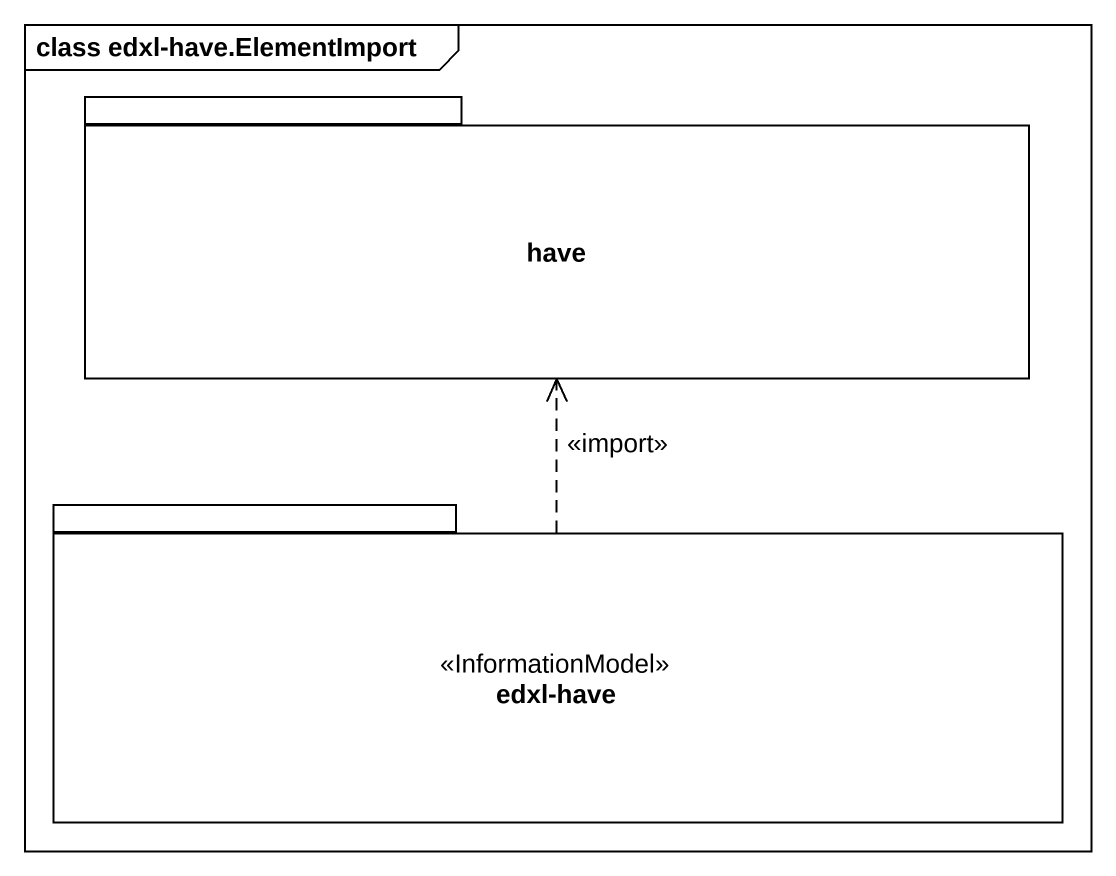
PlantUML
@startuml
mainframe class edxl-have.ElementImport
package have {
}
package "edxl-have" as edxl_have <<InformationModel>> {
}
edxl_have .up.> have : <<import>>
@enduml
